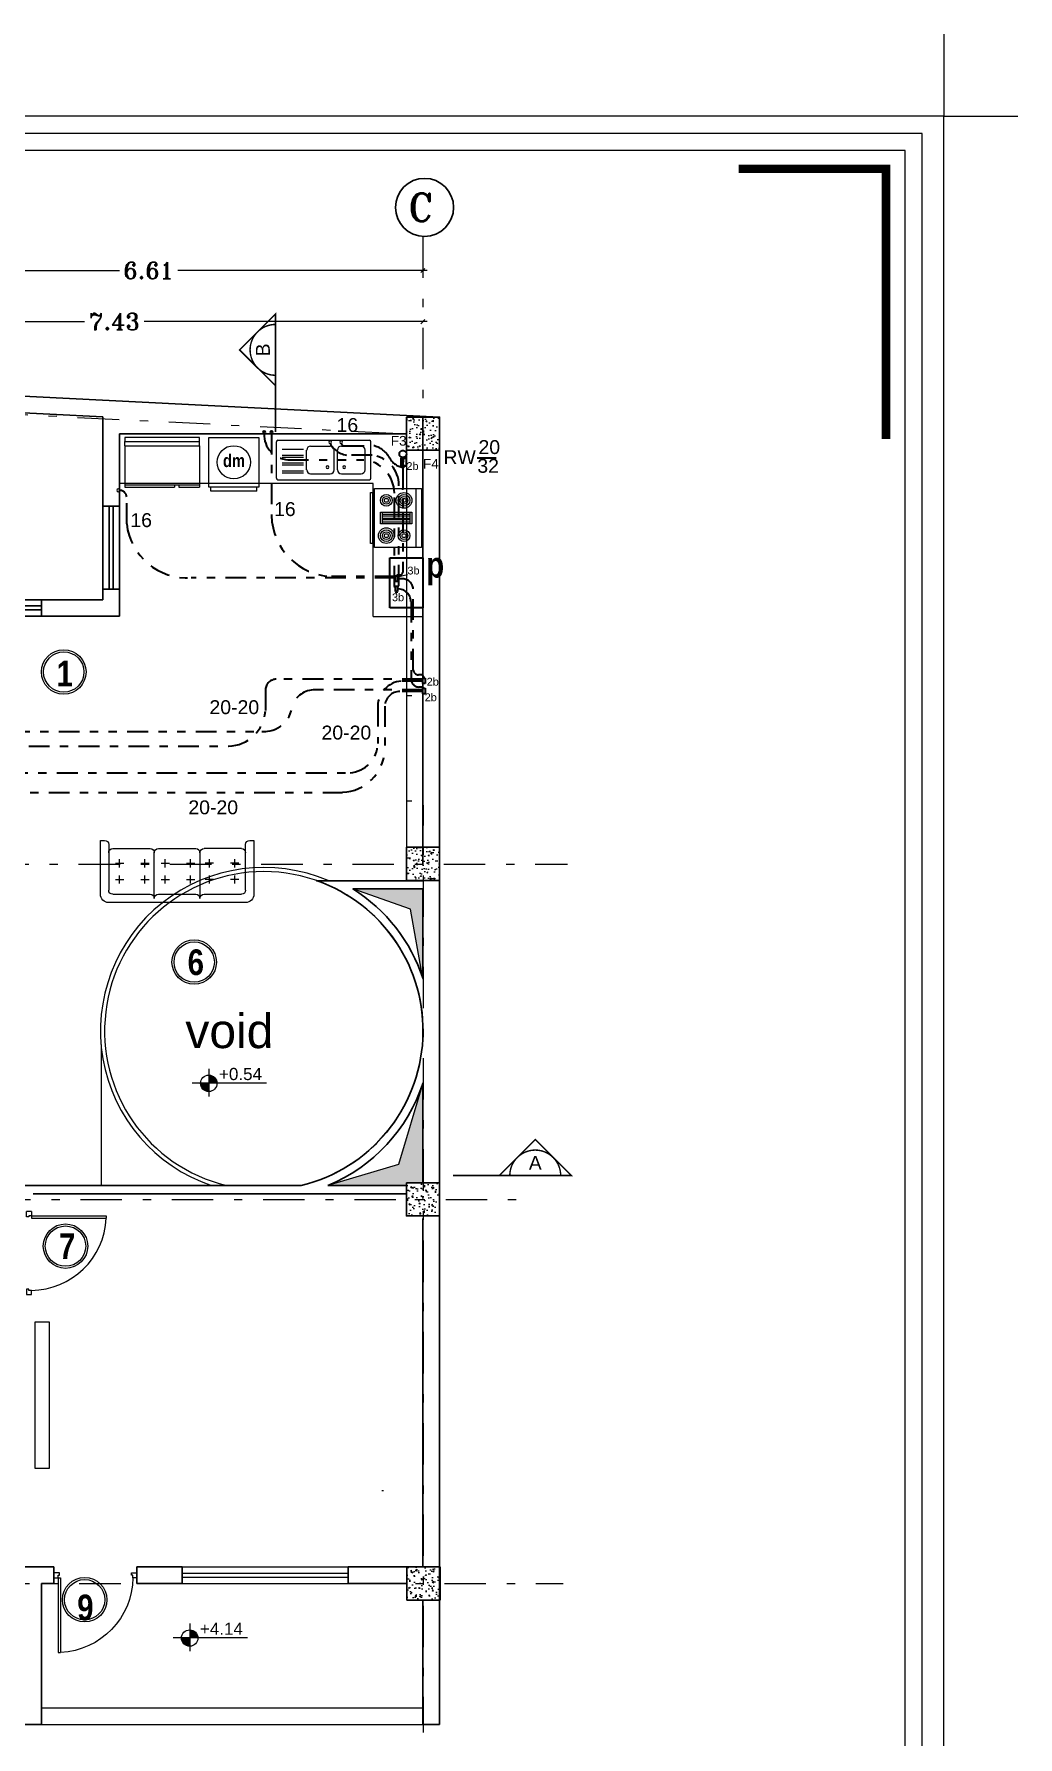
# Model space of a CAD drawing. Header units: inches. Extents: x 0 to 535, y -174 to 989.
# Drawn here: x 413.63 to 425.48, y -50.09 to -29.57 of the extents above; entities that cross this region are included whole.
import ezdxf
from ezdxf.enums import TextEntityAlignment as Align

# ---------------------------------------------------------------- set-up
doc = ezdxf.new("R2010")
doc.units = ezdxf.units.IN
doc.header["$MEASUREMENT"] = 0
for name, pattern in [('DASHDOT', [1, 0.5, -0.25, 0, -0.25]), ('DASHDOT2', [0.5, 0.25, -0.125, 0, -0.125]), ('DIVIDE2', [0.625, 0.25, -0.125, 0, -0.125, 0, -0.125])]:
    doc.linetypes.add(name, pattern=pattern)
for name, color, linetype, lineweight in [('1', 1, 'Continuous', 9), ('AB', 1, 'DASHDOT2', 30), ('ax', 8, 'Continuous', 5), ('beton sabok', 9, 'Continuous', 5), ('dimension', 21, 'Continuous', 9), ('door', 1, 'Continuous', 5), ('font', 253, 'Continuous', 9), ('FUR', 252, 'Continuous', 5), ('Furniture', 175, 'Continuous', 5), ('HEATING', 1, 'Continuous', 30), ('kadr02$0$AEOCLG', 4, 'Continuous', 9), ('Kitchen', 7, 'Continuous', 5), ('wall', 51, 'Continuous', 25), ('window', 152, 'Continuous', 5)]:
    doc.layers.add(name, color=color, linetype=linetype, lineweight=lineweight)
doc.layers.add('Section', color=3, linetype='Continuous')
doc.styles.add('amir text b', font='swisscbo.ttf')
doc.styles.add('arial', font='arial.ttf')
doc.styles.add('ROMANT', font='romant')
doc.styles.get("Standard").update_dxf_attribs({"font": 'arial.ttf'})
doc.dimstyles.new('STANDARD$0', dxfattribs={"dimtxt": 0.2, "dimasz": 0.05, "dimexe": 0.05, "dimexo": 0.05, "dimgap": 0.05, "dimtad": 0, "dimzin": 0, "dimdsep": 46, "dimtxsty": 'ROMANT', "dimblk": 'OBLIQUE', "dimcen": 0, "dimdle": 0.05, "dimclrd": 256, "dimclre": 256, "dimclrt": 256, "dimadec": 0, "dimazin": 0, "dimtfac": 1, "dimtix": 1, "dimtofl": 0, "dimtmove": 1, "dimatfit": 3, "dimldrblk": 'OBLIQUE', "dimfxl": 1, "dimtolj": 1, "dimtzin": 0, "dimlwd": -1, "dimlwe": -1, "dimarcsym": 1})

# ---------------------------------------------------------------- blocks, each defined once
blk = doc.blocks.new('sofa25')
at = {"layer": 'Furniture'}
for p, q in [((0.825, 0.65), (-0.825, 0.65)), ((-0.925, 0.55), (-0.925, -0.1)), ((-0.825, -0.05), (-0.825, 0.5)), ((-0.775, 0.55), (-0.325, 0.55)), ((-0.694, 0.421), (-0.694, 0.322)), ((-0.389, 0.421), (-0.389, 0.322)), ((-0.275, 0.6), (-0.275, 0.05)), ((-0.225, 0.55), (0.225, 0.55)), ((-0.144, 0.421), (-0.144, 0.322)), ((0.161, 0.421), (0.161, 0.322)), ((0.275, 0.05), (0.275, 0.6)), ((0.325, 0.55), (0.775, 0.55)), ((0.389, 0.421), (0.389, 0.322)), ((0.694, 0.421), (0.694, 0.322)), ((0.825, 0.5), (0.825, -0.05)), ((0.925, -0.1), (0.925, 0.55)), ((-0.744, 0.372), (-0.644, 0.372)), ((-0.694, 0.226), (-0.694, 0.127)), ((-0.438, 0.372), (-0.339, 0.372)), ((-0.389, 0.226), (-0.389, 0.127)), ((-0.194, 0.372), (-0.094, 0.372)), ((-0.144, 0.226), (-0.144, 0.127)), ((0.112, 0.372), (0.211, 0.372)), ((0.161, 0.226), (0.161, 0.127)), ((0.438, 0.372), (0.339, 0.372)), ((0.389, 0.226), (0.389, 0.127)), ((0.744, 0.372), (0.644, 0.372)), ((0.694, 0.226), (0.694, 0.127)), ((-0.775, 0), (-0.325, 0)), ((-0.744, 0.176), (-0.644, 0.176)), ((-0.438, 0.176), (-0.339, 0.176)), ((-0.225, 0), (0.225, 0)), ((-0.194, 0.176), (-0.094, 0.176)), ((0.112, 0.176), (0.211, 0.176)), ((0.775, 0), (0.325, 0)), ((0.438, 0.176), (0.339, 0.176)), ((0.744, 0.176), (0.644, 0.176)), ((-0.925, -0.1), (-0.875, -0.1)), ((0.875, -0.1), (0.925, -0.1))]:
    blk.add_line(p, q, dxfattribs=at)
for centre, radius, start, end in [((-0.825, 0.55), 0.1, 90, 180), ((0.825, 0.55), 0.1, 0, 90), ((-0.775, 0.5), 0.05, 90, 180), ((-0.325, 0.6), 0.05, 270, 0), ((-0.225, 0.6), 0.05, 180, 270), ((0.225, 0.6), 0.05, 270, 0), ((0.325, 0.6), 0.05, 180, 270), ((0.775, 0.5), 0.05, 0, 90), ((-0.775, 0.05), 0.05, 180, 270), ((-0.325, 0.05), 0.05, 270, 0), ((-0.225, 0.05), 0.05, 180, 270), ((0.225, 0.05), 0.05, 270, 0), ((0.325, 0.05), 0.05, 180, 270), ((0.775, 0.05), 0.05, 270, 0), ((-0.875, -0.05), 0.05, 270, 0), ((0.875, -0.05), 0.05, 180, 270)]:
    blk.add_arc(centre, radius, start, end, dxfattribs=at)
blk = doc.blocks.new('ref12')
at = {"layer": 'Kitchen'}
for p, q in [((0, 0), (-0.9, 0)), ((-0.9, 0), (-0.9, -0.05)), ((0, -0.05), (0, 0)), ((-0.9, -0.05), (0, -0.05)), ((-0.9, -0.1), (-0.9, -0.05)), ((-0.9, -0.1), (-0.9, -0.6)), ((-0.9, -0.1), (0, -0.1)), ((0, -0.1), (0, -0.05)), ((0, -0.1), (0, -0.6)), ((-0.9, -0.57), (0, -0.57)), ((-0.9, -0.6), (-0.3, -0.6)), ((-0.3, -0.57), (-0.3, -0.6)), ((-0.25, -0.57), (-0.25, -0.6)), ((-0.25, -0.6), (0, -0.6))]:
    blk.add_line(p, q, dxfattribs=at)
blk = doc.blocks.new('co17')
at = {"layer": 'Kitchen'}
for p, q in [((-0.75, -0.075), (0, -0.075)), ((-0.45, -0.15), (-0.3, -0.15)), ((-0.425, -0.5), (-0.425, -0.15)), ((-0.4, -0.15), (-0.4, -0.5)), ((-0.375, -0.5), (-0.375, -0.15)), ((-0.35, -0.15), (-0.35, -0.5)), ((-0.325, -0.5), (-0.325, -0.15)), ((-0.6, -0.6), (-0.6, -0.625)), ((-0.55, -0.625), (-0.55, -0.6)), ((-0.3, -0.5), (-0.45, -0.5)), ((-0.2, -0.625), (-0.2, -0.6)), ((-0.15, -0.6), (-0.15, -0.625))]:
    blk.add_line(p, q, dxfattribs=at)
for points in [[(-0.75, -0.6), (-0.75, 0), (0, 0), (0, -0.6)], [(-0.45, -0.525), (-0.45, -0.125), (-0.3, -0.125), (-0.3, -0.525)], [(-0.7, -0.65), (-0.7, -0.625), (-0.05, -0.625), (-0.05, -0.65)]]:
    blk.add_lwpolyline(points, close=True, dxfattribs=at)
for centre, radius in [((-0.6, -0.225), 0.1), ((-0.6, -0.225), 0.075), ((-0.6, -0.225), 0.05), ((-0.6, -0.225), 0.025), ((-0.15, -0.225), 0.075), ((-0.15, -0.225), 0.05), ((-0.15, -0.225), 0.025), ((-0.6, -0.45), 0.075), ((-0.6, -0.45), 0.05), ((-0.6, -0.45), 0.025), ((-0.15, -0.45), 0.1), ((-0.15, -0.45), 0.075), ((-0.15, -0.45), 0.05), ((-0.15, -0.45), 0.025)]:
    blk.add_circle(centre, radius, dxfattribs=at)
blk = doc.blocks.new('WD_WIN4')
for p, q in [((-0.5, 0.5), (0.5, 0.5)), ((-0.5, 0.12), (0.5, 0.12)), ((-0.5, -0.12), (0.5, -0.12)), ((-0.5, -0.5), (0.5, -0.5))]:
    blk.add_line(p, q)
blk = doc.blocks.new('DR_D01')
for p, q in [((-0.45, 0.93), (-0.42, 0.93)), ((-0.45, 0.03), (-0.45, 0.93)), ((-0.42, 0.03), (-0.42, 0.93)), ((-0.5, 0.03), (-0.42, 0.03)), ((-0.5, 0.03), (-0.5, -0.03)), ((-0.45, 0.03), (-0.45, 0)), ((-0.45, 0), (-0.435, 0)), ((-0.435, 0), (-0.435, -0.03)), ((0.435, 0), (0.435, -0.03)), ((0.45, 0), (0.435, 0)), ((0.45, 0.03), (0.45, 0)), ((0.5, 0.03), (0.45, 0.03)), ((0.5, -0.03), (0.5, 0.03)), ((-0.435, -0.03), (-0.5, -0.03)), ((0.435, -0.03), (0.5, -0.03))]:
    blk.add_line(p, q)
blk.add_arc((-0.46, 0.021), 0.91, 0.5915, 87.4664)
blk = doc.blocks.new('beton')
at = {"layer": 'beton sabok'}
h = blk.add_hatch(dxfattribs=at)
h.set_pattern_fill('AR-CONC', color=256, scale=0.022857, angle=45)
h.set_pattern_definition([(95, (46.01481, 18.04323), (0.126069028, 0.105784475), [0.017142857, -0.18857143]), (40, (46.01481, 18.04323), (-0.14399821, 0.099147006), [0.013714286, -0.150857143]), (145.451444, (46.02532, 18.05205), (-0.01792918, 0.20493148), [0.014569187, -0.160261054]), (91.1842, (45.98248, 18.07555), (0.1992442, 0.14574029), [0.02571429, -0.28285714]), (141.635635, (45.9991, 18.0877), (-0.00637716, 0.30850552), [0.02185379, -0.24039172]), (36.184164, (45.98248, 18.07555), (-0.00637716, 0.30850552), [0.02057143, -0.22628571]), (66, (46.00673, 18.08364), (0.161547788, 0.03140171), [0.017142857, -0.18857143]), (11, (46.00673, 18.08364), (-0.07787625, 0.156527642), [0.013714286, -0.150857143]), (116.451445, (46.02019, 18.08625), (0.083671537, 0.18792935), [0.014569186, -0.160261054]), (82.5, (46.01481, 18.04323), (-0.0518384424, 0.055769101), [0, -0.149028571, 0, -0.153142857, 0, -0.151428571]), (52.5, (46.01481, 18.04323), (-0.021228101, 0.106265017), [0, -0.087314286, 0, -0.1456, 0, -0.057714286]), (12.5, (45.97877, 18.00719), (0.0899241525, 0.082633317), [0, -0.057142857, 0, -0.178285714, 0, -0.236571429]), (2.5, (45.9626, 17.99103), (0.07807771, 0.110436527), [0, -0.074285714, 0, -0.1184, 0, -0.168])])
h.paths.add_polyline_path([(326.844, 567.847), (327.244, 567.847), (327.244, 568.247), (326.844, 568.247)])
at = {"layer": 'wall'}
blk.add_lwpolyline([(327.244, 568.247), (327.244, 567.847), (326.844, 567.847), (326.844, 568.247)], close=True, dxfattribs=at)
blk = doc.blocks.new('_Oblique')
at = {"color": 0, "linetype": 'ByBlock', "lineweight": -2}
blk.add_line((-0.5, -0.5), (0.5, 0.5), dxfattribs=at)
blk = doc.blocks.new('*D167')
at = {"layer": 'Defpoints', "color": 0, "transparency": 16777216}
for p in [(32.954, 38.09), (32.763, 32.316), (32.926, 32.316)]:
    blk.add_point(p, dxfattribs=at)
at = {"layer": 'dimension', "transparency": 16777216}
for p, q in [((32.904, 38.09), (32.713, 38.09)), ((32.763, 38.14), (32.763, 35.563)), ((32.763, 32.266), (32.763, 34.844)), ((32.876, 32.316), (32.713, 32.316))]:
    blk.add_line(p, q, dxfattribs=at)
at = {"layer": 'dimension', "transparency": 16777216, "xscale": 0.05, "yscale": 0.05, "zscale": 0.05}
for p, rotation in [((32.763, 38.09), 90), ((32.763, 32.316), 270)]:
    blk.add_blockref('_Oblique', p, dxfattribs=dict(at, rotation=rotation))
at = {"layer": 'dimension', "transparency": 16777216, "insert": (32.763, 35.203), "char_height": 0.2, "attachment_point": 5, "rotation": 90, "style": 'ROMANT'}
blk.add_mtext('\\A1;5.77', dxfattribs=at)
blk = doc.blocks.new('*D168')
at = {"layer": 'Defpoints', "color": 0, "transparency": 16777216}
for p in [(32.467, 32.316), (32.406, 28.274), (32.763, 28.274)]:
    blk.add_point(p, dxfattribs=at)
at = {"layer": 'dimension', "transparency": 16777216}
for p, q in [((32.517, 32.316), (32.813, 32.316)), ((32.763, 32.366), (32.763, 30.664)), ((32.763, 28.224), (32.763, 29.926)), ((32.456, 28.274), (32.813, 28.274))]:
    blk.add_line(p, q, dxfattribs=at)
at = {"layer": 'dimension', "transparency": 16777216, "xscale": 0.05, "yscale": 0.05, "zscale": 0.05}
for p, rotation in [((32.763, 32.316), 90), ((32.763, 28.274), 270)]:
    blk.add_blockref('_Oblique', p, dxfattribs=dict(at, rotation=rotation))
at = {"layer": 'dimension', "transparency": 16777216, "insert": (32.763, 30.295), "char_height": 0.2, "attachment_point": 5, "rotation": 90, "style": 'ROMANT'}
blk.add_mtext('\\A1;4.04', dxfattribs=at)
blk = doc.blocks.new('*D169')
at = {"layer": 'Defpoints', "color": 0, "transparency": 16777216}
for p in [(33.172, 28.274), (32.763, 23.647), (33.172, 23.647)]:
    blk.add_point(p, dxfattribs=at)
at = {"layer": 'dimension', "transparency": 16777216}
for p, q in [((32.763, 28.324), (32.763, 26.325)), ((33.122, 28.274), (32.713, 28.274)), ((32.763, 23.597), (32.763, 25.596)), ((33.122, 23.647), (32.713, 23.647))]:
    blk.add_line(p, q, dxfattribs=at)
at = {"layer": 'dimension', "transparency": 16777216, "xscale": 0.05, "yscale": 0.05, "zscale": 0.05}
for p, rotation in [((32.763, 28.274), 90), ((32.763, 23.647), 270)]:
    blk.add_blockref('_Oblique', p, dxfattribs=dict(at, rotation=rotation))
at = {"layer": 'dimension', "transparency": 16777216, "insert": (32.763, 25.961), "char_height": 0.2, "attachment_point": 5, "rotation": 90, "style": 'ROMANT'}
blk.add_mtext('\\A1;4.63', dxfattribs=at)
blk = doc.blocks.new('*D170')
at = {"layer": 'Defpoints', "color": 0, "transparency": 16777216}
for p in [(38.306, 39.468), (38.306, 39.468), (33.975, 39.392)]:
    blk.add_point(p, dxfattribs=at)
at = {"layer": 'dimension', "transparency": 16777216}
for p, q in [((33.925, 39.468), (35.777, 39.468)), ((33.975, 39.442), (33.975, 39.518)), ((38.356, 39.468), (36.505, 39.468))]:
    blk.add_line(p, q, dxfattribs=at)
at = {"layer": 'dimension', "transparency": 16777216, "xscale": 0.05, "yscale": 0.05, "zscale": 0.05, "rotation": 180}
blk.add_blockref('_Oblique', (33.975, 39.468), dxfattribs=at)
at = {"layer": 'dimension', "transparency": 16777216, "xscale": 0.05, "yscale": 0.05, "zscale": 0.05}
blk.add_blockref('_Oblique', (38.306, 39.468), dxfattribs=at)
at = {"layer": 'dimension', "transparency": 16777216, "insert": (36.141, 39.468), "char_height": 0.2, "attachment_point": 5, "style": 'ROMANT'}
blk.add_mtext('\\A1;4.33', dxfattribs=at)
blk = doc.blocks.new('*D171')
at = {"layer": 'Defpoints', "color": 0, "transparency": 16777216}
for p in [(44.912, 39.597), (44.912, 39.469), (38.306, 38.703)]:
    blk.add_point(p, dxfattribs=at)
at = {"layer": 'dimension', "transparency": 16777216}
for p, q in [((38.256, 39.469), (41.259, 39.469)), ((38.306, 38.753), (38.306, 39.519)), ((44.962, 39.469), (41.959, 39.469)), ((44.912, 39.547), (44.912, 39.419))]:
    blk.add_line(p, q, dxfattribs=at)
at = {"layer": 'dimension', "transparency": 16777216, "xscale": 0.05, "yscale": 0.05, "zscale": 0.05, "rotation": 180}
blk.add_blockref('_Oblique', (38.306, 39.469), dxfattribs=at)
at = {"layer": 'dimension', "transparency": 16777216, "xscale": 0.05, "yscale": 0.05, "zscale": 0.05}
blk.add_blockref('_Oblique', (44.912, 39.469), dxfattribs=at)
at = {"layer": 'dimension', "transparency": 16777216, "insert": (41.609, 39.469), "char_height": 0.2, "attachment_point": 5, "style": 'ROMANT'}
blk.add_mtext('\\A1;6.61', dxfattribs=at)
blk = doc.blocks.new('*D172')
at = {"layer": 'Defpoints', "color": 0, "transparency": 16777216}
for p in [(37.481, 38.853), (44.912, 38.853), (44.912, 38.853)]:
    blk.add_point(p, dxfattribs=at)
at = {"layer": 'dimension', "transparency": 16777216}
for p, q in [((37.431, 38.853), (40.837, 38.853)), ((44.962, 38.853), (41.556, 38.853))]:
    blk.add_line(p, q, dxfattribs=at)
at = {"layer": 'dimension', "transparency": 16777216, "xscale": 0.05, "yscale": 0.05, "zscale": 0.05, "rotation": 180}
blk.add_blockref('_Oblique', (37.481, 38.853), dxfattribs=at)
at = {"layer": 'dimension', "transparency": 16777216, "xscale": 0.05, "yscale": 0.05, "zscale": 0.05}
blk.add_blockref('_Oblique', (44.912, 38.853), dxfattribs=at)
at = {"layer": 'dimension', "transparency": 16777216, "insert": (41.196, 38.853), "char_height": 0.2, "attachment_point": 5, "style": 'ROMANT'}
blk.add_mtext('\\A1;7.43', dxfattribs=at)
blk = doc.blocks.new('fgh')
at = {"layer": 'ax', "color": 67, "linetype": 'DASHDOT', "true_color": 0x727430}
for p, q in [((33.955, 39.879), (34.66, 22.701)), ((37.48, 39.879), (37.486, 31.832)), ((38.306, 39.881), (38.311, 21.997)), ((44.912, 39.879), (44.916, 21.85)), ((31.964, 38.14), (44.712, 37.501)), ((31.964, 32.316), (46.654, 32.316)), ((31.987, 28.274), (46.207, 28.274)), ((31.972, 23.647), (46.6, 23.647))]:
    blk.add_line(p, q, dxfattribs=at)
at = {"layer": 'dimension', "lineweight": -3}
for centre in [(33.974, 40.229), (37.418, 40.227), (38.343, 40.229), (44.932, 40.229), (31.615, 38.161), (31.614, 32.272), (31.628, 28.308), (31.625, 23.715)]:
    blk.add_circle(centre, 0.35, dxfattribs=at)
at = {"xscale": -1}
for p in [(361.082, -530.002), (364.525, -530.173), (371.957, -530.545), (361.334, -535.73), (365.352, -535.731), (371.957, -535.729), (361.503, -539.773), (365.353, -539.773), (371.958, -539.771), (361.709, -544.399), (365.361, -544.4), (371.963, -544.4)]:
    blk.add_blockref('beton', p, dxfattribs=at)
at = {"layer": 'dimension', "lineweight": -3, "style": 'ROMANT'}
for s, p in [('A', (33.82, 40.099)), ('B', (37.247, 40.054)), ('B', (38.173, 40.056)), ('C', (44.735, 40.062)), ('1', (31.466, 38.025)), ('2', (31.466, 32.136)), ('3', (31.48, 28.172)), ('4', (31.476, 23.579))]:
    blk.add_text(s, height=0.334, dxfattribs=at).set_placement(p)
at = {"layer": 'dimension'}
blk.add_text('/', height=0.139, dxfattribs=at).set_placement((37.508, 40.401))
for base, p1, p2, picture, middle in [((38.306, 39.468), (33.975, 39.392), (38.306, 39.468), '*D170', (36.141, 39.468)), ((44.912, 39.469), (38.306, 38.703), (44.912, 39.597), '*D171', (41.609, 39.469)), ((44.912, 38.853), (37.481, 38.853), (44.912, 38.853), '*D172', (41.196, 38.853))]:
    dim = blk.add_linear_dim(base=base, p1=p1, p2=p2, dimstyle='STANDARD$0', dxfattribs=at)
    dim.commit()
    dim.dimension.update_dxf_attribs({"geometry": picture, "text_midpoint": middle})
for base, p1, p2, picture, middle in [((32.763, 32.316), (32.954, 38.09), (32.926, 32.316), '*D167', (32.763, 35.203)), ((32.763, 28.274), (32.467, 32.316), (32.406, 28.274), '*D168', (32.763, 30.295)), ((32.763, 23.647), (33.172, 28.274), (33.172, 23.647), '*D169', (32.763, 25.961))]:
    dim = blk.add_linear_dim(base=base, p1=p1, p2=p2, angle=90, dimstyle='STANDARD$0', dxfattribs=at)
    dim.commit()
    dim.dimension.update_dxf_attribs({"geometry": picture, "text_midpoint": middle})

msp = doc.modelspace()

# ---------------------------------------------------------------- hatches: boundary and pattern name
at = {"layer": '1'}
h = msp.add_hatch(color=256, dxfattribs=at)
h.dxf.hatch_style = 1
h.paths.add_polyline_path([(418.317, -39.872), (417.472, -39.872), (418.167, -40.114), (418.317, -40.949)])
h = msp.add_hatch(color=256, dxfattribs=at)
h.dxf.hatch_style = 1
h.paths.add_polyline_path([(418.317, -42.213), (418.023, -43.193), (417.172, -43.445), (418.118, -43.445), (418.118, -43.412), (418.317, -43.412)])
at = {"layer": 'font'}
h = msp.add_hatch(color=256, dxfattribs=at)
h.dxf.hatch_style = 1
h.paths.add_polyline_path([(415.836, -42.212, 0.413571), (415.735, -42.115), (415.735, -42.212)])
h.paths.add_polyline_path([(415.735, -42.313), (415.735, -42.212), (415.638, -42.212, 0.004741), (415.638, -42.214, 0.409311)])
h = msp.add_hatch(color=256, dxfattribs=at)
h.dxf.hatch_style = 1
h.paths.add_polyline_path([(415.606, -48.897, 0.413571), (415.506, -48.8), (415.506, -48.897)])
h.paths.add_polyline_path([(415.506, -48.997), (415.506, -48.897), (415.409, -48.897, 0.004741), (415.409, -48.899, 0.409311)])

# ---------------------------------------------------------------- linework, layer by layer
for p, q in [((414.46, -36.258), (414.46, -35.258)), ((414.536, -36.258), (414.536, -35.258)), ((414.584, -36.258), (414.584, -35.258)), ((414.66, -36.258), (414.66, -35.258)), ((412.721, -36.386), (413.721, -36.386)), ((412.721, -36.462), (413.721, -36.462)), ((412.721, -36.51), (413.721, -36.51)), ((412.721, -36.586), (413.721, -36.586))]:
    msp.add_line(p, q)
at = {"layer": '1'}
for p, q in [((418.167, -40.114), (417.472, -39.872)), ((418.317, -40.949), (418.167, -40.114)), ((418.317, -42.213), (418.023, -43.193)), ((418.023, -43.193), (417.172, -43.445))]:
    msp.add_line(p, q, dxfattribs=at)
for points in [[(411.623, -59.944), (424.331, -59.944), (424.331, -30.767), (403.886, -30.767), (403.886, -59.944), (411.623, -59.944)], [(424.125, -58.233), (424.125, -30.973), (404.092, -30.973), (404.092, -58.233)]]:
    msp.add_lwpolyline(points, dxfattribs=at)
at = {"layer": 'AB', "color": 1, "linetype": 'DASHDOT2', "lineweight": 30}
for p, q in [((416.492, -34.386), (416.492, -35.373)), ((418.075, -34.672), (418.075, -34.695)), ((418.969, -34.675), (419.198, -34.675)), ((418.059, -34.768), (418.086, -34.769)), ((418.06, -34.731), (418.089, -34.696)), ((418.06, -34.731), (418.088, -34.732)), ((418.088, -34.732), (418.06, -34.731)), ((418.086, -34.769), (418.06, -34.731)), ((418.088, -34.732), (418.061, -34.695)), ((418.061, -34.695), (418.089, -34.696)), ((418.073, -34.797), (418.073, -35.331)), ((418.075, -34.768), (418.075, -34.781)), ((418.075, -34.786), (418.075, -34.789)), ((418.078, -34.786), (418.078, -34.784)), ((414.748, -35.471), (414.748, -35.147)), ((418.073, -35.331), (418.073, -36.055)), ((417.987, -36.107), (417.217, -36.107)), ((418.044, -36.089), (418.01, -36.089)), ((417.987, -36.123), (415.523, -36.123)), ((417.998, -36.296), (417.998, -36.287)), ((418.073, -36.135), (418.012, -36.135)), ((418.2, -37.23), (418.2, -36.257)), ((418.317, -37.344), (416.551, -37.344)), ((418.298, -37.293), (418.263, -37.292)), ((416.42, -37.47), (416.42, -37.73)), ((418.317, -37.368), (418.056, -37.368)), ((417.772, -37.666), (417.772, -38.119)), ((409.969, -38.15), (415.975, -38.15)), ((412.708, -38.471), (417.438, -38.471))]:
    msp.add_line(p, q, dxfattribs=at)
at = {"layer": 'AB', "color": 1, "linetype": 'DIVIDE2', "lineweight": 30}
for p, q in [((417.705, -34.646), (417.432, -34.646)), ((416.69, -34.7), (417.606, -34.7)), ((418.026, -36.215), (418.026, -35.007)), ((417.973, -36.229), (417.973, -35.103)), ((418.173, -36.409), (418.173, -37.34)), ((418.317, -37.473), (417.004, -37.473)), ((418.317, -37.491), (418.04, -37.491)), ((418.286, -37.439), (418.262, -37.439)), ((418.343, -37.464), (418.342, -37.464)), ((418.343, -37.465), (418.343, -37.464)), ((417.858, -37.67), (417.858, -38.21)), ((409.805, -37.974), (416.425, -37.974)), ((412.984, -38.708), (417.348, -38.708))]:
    msp.add_line(p, q, dxfattribs=at)
at = {"layer": 'AB', "color": 7, "linetype": 'Continuous', "lineweight": 20}
msp.add_line((418.118, -34.586), (418.118, -39.37), dxfattribs=at)
at = {"layer": 'AB', "color": 1, "linetype": 'Continuous', "lineweight": 15}
msp.add_line((418.012, -36.11), (418.13, -36.082), dxfattribs=at)
at = {"layer": 'AB', "color": 1, "linetype": 'DASHDOT2', "lineweight": 30}
msp.add_lwpolyline([(418.075, -34.786), (418.081, -34.786), (418.081, -34.798), (418.075, -34.798), (418.075, -34.789)], dxfattribs=at)
for points in [[(417.987, -36.1), (418.012, -36.1), (418.012, -36.165), (417.987, -36.165)], [(417.987, -36.222), (418.012, -36.222), (418.012, -36.287), (417.987, -36.287)], [(418.317, -37.331), (418.342, -37.331), (418.342, -37.396), (418.317, -37.396)], [(418.317, -37.454), (418.342, -37.454), (418.342, -37.519), (418.317, -37.519)]]:
    msp.add_lwpolyline(points, close=True, dxfattribs=at)
for centre, radius in [((418.075, -34.63), 0.0424), ((418.06, -34.731), 0.000587), ((417.998, -36.3), 0.00364)]:
    msp.add_circle(centre, radius, dxfattribs=at)
at = {"layer": 'AB', "color": 1, "linetype": 'DIVIDE2', "lineweight": 30}
for centre, radius, start, end in [((416.707, -34.396), 0.304, 178.1976, 266.8357), ((417.442, -34.366), 0.281, 209.5825, 268.0533), ((417.987, -36.229), 0.0142, 181.7283, 269.3839), ((418.012, -36.214), 0.0142, 270.6161, 358.2717), ((418.013, -36.415), 0.16, 2.1024, 90.3653), ((418.273, -37.339), 0.1, 179.7808, 263.6174), ((417.01, -37.754), 0.281, 88.8073, 161.3061), ((418.041, -37.674), 0.183, 90.3653, 178.5421), ((418.281, -37.524), 0.0853, 55.4995, 93.3626), ((416.401, -37.631), 0.344, 265.9683, 354.5047), ((417.324, -38.173), 0.535, 272.5742, 356.0393)]:
    msp.add_arc(centre, radius, start, end, dxfattribs=at)
at = {"layer": 'AB', "color": 1, "linetype": 'DASHDOT2', "lineweight": 30}
for centre, radius, start, end in [((418.075, -34.797), 0.00224, 79.9825, 174.4266), ((418.077, -34.781), 0.00157, 185.8168, 266.1529), ((418.076, -34.784), 0.00169, 6.6724, 82.6755), ((414.665, -35.152), 0.0833, 3.1725, 92.8463), ((415.48, -35.387), 0.737, 186.5639, 273.3837), ((417.249, -35.351), 0.757, 181.7022, 267.6098), ((418.011, -36.101), 0.0117, 96.4606, 175.5835), ((418.04, -36.056), 0.0329, 277.8131, 2.4628), ((418.067, -36.268), 0.134, 4.7952, 87.3303), ((416.551, -37.476), 0.132, 90.3025, 177.5402), ((418.265, -37.227), 0.0647, 182.6374, 268.6251), ((418.295, -37.328), 0.0352, 354.197, 84.3521), ((418.078, -37.673), 0.306, 94.0338, 178.7074), ((415.965, -37.694), 0.456, 271.3248, 355.4883), ((417.415, -38.115), 0.357, 273.7319, 359.3784)]:
    msp.add_arc(centre, radius, start, end, dxfattribs=at)
at = {"layer": 'dimension', "color": 1, "linetype": 'Continuous', "lineweight": 30}
for p, q in [((417.917, -36.483), (417.917, -35.883)), ((417.917, -35.883), (418.317, -35.883)), ((418.317, -35.883), (418.317, -36.483)), ((418.317, -36.483), (417.917, -36.483))]:
    msp.add_line(p, q, dxfattribs=at)
at = {"layer": 'dimension', "const_width": 0.103}
msp.add_lwpolyline([(422.119, -31.194), (423.896, -31.194), (423.896, -34.45)], dxfattribs=at)
at = {"layer": 'door'}
for p, q in [((417.717, -34.986), (414.66, -34.986)), ((417.717, -36.59), (417.717, -34.986)), ((417.717, -36.59), (418.317, -36.59)), ((418.117, -39.772), (418.318, -39.772)), ((414.44, -41.747), (414.44, -43.445)), ((413.721, -49.741), (418.317, -49.741)), ((413.721, -49.941), (418.317, -49.941))]:
    msp.add_line(p, q, dxfattribs=at)
for radius, start, end in [(1.968, 66.8559, 251.3305), (1.918, 283.5706, 256.4294)]:
    msp.add_arc((416.4, -41.581), radius, start, end, dxfattribs=at)
at = {"layer": 'font'}
for p, q in [((415.737, -42.039), (415.737, -42.373)), ((416.432, -42.212), (415.538, -42.212)), ((415.507, -48.723), (415.507, -49.057)), ((416.202, -48.897), (415.309, -48.897))]:
    msp.add_line(p, q, dxfattribs=at)
for centre, radius in [((413.99, -37.257), 0.268), ((413.99, -37.257), 0.243), ((415.561, -40.753), 0.268), ((415.561, -40.753), 0.243), ((415.737, -42.214), 0.0988), ((414.011, -44.176), 0.268), ((414.011, -44.176), 0.243), ((414.242, -48.437), 0.268), ((414.242, -48.437), 0.243), ((415.507, -48.899), 0.0988)]:
    msp.add_circle(centre, radius, dxfattribs=at)
at = {"layer": 'FUR', "color": 7}
for p, q in [((416.57, -34.465), (417.672, -34.465)), ((416.551, -34.921), (416.551, -34.484)), ((416.622, -34.572), (416.878, -34.572)), ((416.622, -34.643), (416.878, -34.643)), ((416.622, -34.667), (416.878, -34.667)), ((416.916, -34.821), (416.916, -34.583)), ((416.964, -34.536), (417.201, -34.536)), ((417.249, -34.821), (417.249, -34.583)), ((417.287, -34.821), (417.287, -34.583)), ((417.334, -34.536), (417.572, -34.536)), ((417.619, -34.821), (417.619, -34.583)), ((417.691, -34.921), (417.691, -34.484)), ((416.622, -34.738), (416.878, -34.738)), ((416.622, -34.762), (416.878, -34.762)), ((416.622, -34.833), (416.878, -34.833)), ((416.622, -34.857), (416.878, -34.857)), ((416.964, -34.868), (417.201, -34.868)), ((417.334, -34.868), (417.572, -34.868)), ((416.57, -34.94), (417.672, -34.94))]:
    msp.add_line(p, q, dxfattribs=at)
at = {"layer": 'FUR', "color": 1, "lineweight": 30}
for centre, start, end in [((416.403, -34.37), 0, 180), ((416.403, -34.37), 180, 359.2549), ((416.492, -34.37), 0, 180), ((416.492, -34.37), 180, 0)]:
    msp.add_arc(centre, 0.0166, start, end, dxfattribs=at)
at = {"layer": 'FUR', "color": 7}
for centre, radius, start, end in [((416.57, -34.484), 0.019, 90, 180), ((417.198, -34.488), 0.0166, 0, 180), ((417.333, -34.489), 0.0166, 0, 180), ((417.672, -34.484), 0.019, 0, 90), ((416.964, -34.583), 0.0475, 90, 180), ((417.198, -34.488), 0.0166, 180, 0), ((417.201, -34.583), 0.0475, 0, 90), ((417.334, -34.583), 0.0475, 90, 180), ((417.333, -34.489), 0.0166, 180, 0), ((417.572, -34.583), 0.0475, 0, 90), ((416.964, -34.821), 0.0475, 180, 270), ((417.168, -34.788), 0.0166, 0, 180), ((417.168, -34.788), 0.0166, 180, 0), ((417.201, -34.821), 0.0475, 270, 0), ((417.334, -34.821), 0.0475, 180, 270), ((417.368, -34.788), 0.0166, 0, 180), ((417.368, -34.788), 0.0166, 180, 0), ((417.572, -34.821), 0.0475, 270, 0), ((416.57, -34.921), 0.019, 180, 270), ((417.672, -34.921), 0.019, 270, 0)]:
    msp.add_arc(centre, radius, start, end, dxfattribs=at)
at = {"layer": 'FUR', "color": 1}
for start, end in [(0, 180), (180, 0)]:
    msp.add_arc((414.644, -35.068), 0.0166, start, end, dxfattribs=at)
at = {"layer": 'Furniture', "color": 7}
for p, q in [((415.738, -34.43), (416.338, -34.43)), ((415.738, -35.03), (415.738, -34.43)), ((415.738, -35.03), (415.738, -34.43)), ((415.738, -34.43), (416.338, -34.43)), ((416.338, -34.43), (416.338, -35.03)), ((416.338, -34.43), (416.338, -35.03)), ((416.338, -35.03), (415.738, -35.03)), ((416.338, -35.03), (415.738, -35.03)), ((415.761, -35.08), (415.761, -35.03)), ((416.316, -35.08), (415.761, -35.08)), ((416.188, -35.08), (415.883, -35.08)), ((416.316, -35.08), (416.316, -35.03)), ((417.82, -47.121), (417.84, -47.121))]:
    msp.add_line(p, q, dxfattribs=at)
at = {"layer": 'Furniture'}
for points in [[(418.184, -37.543), (418.13, -37.543)], [(418.13, -38.808), (418.184, -38.808)]]:
    msp.add_lwpolyline(points, dxfattribs=at)
msp.add_lwpolyline([(413.644, -45.088), (413.813, -45.088), (413.813, -46.856), (413.644, -46.856)], close=True, dxfattribs=at)
at = {"layer": 'Furniture', "color": 7}
msp.add_circle((416.038, -34.73), 0.2, dxfattribs=at)
msp.add_circle((416.038, -34.73), 0.2, dxfattribs=at)
at = {"layer": 'HEATING', "color": 1, "linetype": 'DASHDOT2', "lineweight": 30}
msp.add_line((417.359, -34.53), (417.717, -34.53), dxfattribs=at)
at = {"layer": 'HEATING', "color": 1, "linetype": 'Continuous', "lineweight": 30}
msp.add_lwpolyline([(418.118, -34.683), (418.051, -34.683), (418.051, -34.774), (418.118, -34.774)], close=True, dxfattribs=at)
at = {"layer": 'HEATING', "color": 1, "linetype": 'DASHDOT2', "lineweight": 30}
for centre, radius, start, end in [((417.361, -34.502), 0.028, 186.6713, 273.7008), ((417.662, -34.811), 0.286, 27.1845, 79.0695), ((418.1, -34.584), 0.207, 207.7949, 263.1027)]:
    msp.add_arc(centre, radius, start, end, dxfattribs=at)
at = {"layer": 'HEATING', "color": 1, "linetype": 'DIVIDE2', "lineweight": 30}
for centre, radius, start, end in [((417.67, -35.001), 0.356, 358.9373, 84.3338), ((417.562, -35.108), 0.411, 0.8255, 83.8128), ((417.64, -35.074), 0.433, 1.4332, 3.5348)]:
    msp.add_arc(centre, radius, start, end, dxfattribs=at)
at = {"layer": 'kadr02$0$AEOCLG'}
msp.add_lwpolyline([(424.59, -29.57), (424.59, -30.558), (425.484, -30.558)], dxfattribs=at)
msp.add_lwpolyline([(424.59, -30.558), (403.59, -30.558), (403.59, -60.258), (424.59, -60.258)], close=True, dxfattribs=at)
at = {"layer": 'Section', "color": 251, "const_width": 0.0173}
for points in [[(416.541, -33.809), (416.541, -32.943), (416.108, -33.376)], [(419.237, -43.325), (420.103, -43.325), (419.67, -42.892)]]:
    msp.add_lwpolyline(points, close=True, dxfattribs=at)
for points in [[(416.541, -33.682, -1), (416.541, -33.069, -1)], [(419.363, -43.325, -1), (419.976, -43.325, -1)]]:
    msp.add_lwpolyline(points, format="xyb", dxfattribs=at)
for points in [[(416.541, -33.784), (416.541, -34.367)], [(419.262, -43.325), (418.679, -43.325)]]:
    msp.add_lwpolyline(points, dxfattribs=at)
at = {"layer": 'wall'}
for p, q in [((418.517, -34.186), (407.22, -33.621)), ((414.46, -34.183), (411.46, -34.033)), ((414.46, -35.258), (414.46, -34.183)), ((418.317, -39.572), (418.317, -34.186)), ((418.517, -49.941), (418.517, -34.186)), ((418.117, -34.386), (414.66, -34.386)), ((414.66, -35.258), (414.66, -34.386)), ((418.317, -34.386), (418.316, -34.386)), ((418.317, -39.372), (418.317, -34.586)), ((414.46, -35.258), (414.66, -35.258)), ((414.46, -36.386), (414.46, -36.258)), ((414.46, -36.258), (414.66, -36.258)), ((414.66, -36.586), (414.66, -36.258)), ((413.721, -36.386), (414.46, -36.386)), ((413.721, -36.386), (413.721, -36.586)), ((413.721, -36.586), (414.66, -36.586)), ((417.036, -39.772), (418.117, -39.772)), ((417.472, -39.872), (418.317, -39.872)), ((418.317, -40.949), (418.317, -39.872)), ((418.317, -41.656), (418.317, -41.507)), ((418.317, -41.656), (418.317, -41.507)), ((418.317, -43.412), (418.317, -42.213)), ((413.521, -43.445), (416.85, -43.445)), ((413.621, -43.445), (416.85, -43.445)), ((417.172, -43.445), (418.117, -43.445)), ((413.621, -43.545), (418.117, -43.545)), ((413.521, -48.042), (413.872, -48.042)), ((413.872, -48.242), (413.872, -48.042)), ((414.872, -48.042), (415.416, -48.042)), ((414.872, -48.242), (414.872, -48.042)), ((415.416, -48.242), (415.416, -48.042)), ((417.416, -48.042), (418.317, -48.042)), ((417.416, -48.242), (417.416, -48.042)), ((413.721, -48.242), (413.872, -48.242)), ((413.721, -48.242), (413.721, -49.941)), ((414.872, -48.242), (415.416, -48.242)), ((417.416, -48.242), (418.117, -48.242)), ((418.317, -49.941), (418.317, -48.441)), ((410.191, -49.941), (413.721, -49.941)), ((418.517, -49.941), (418.317, -49.941))]:
    msp.add_line(p, q, dxfattribs=at)
at = {"layer": 'wall', "color": 7}
msp.add_line((418.317, -48.042), (418.317, -43.845), dxfattribs=at)
at = {"layer": 'wall'}
for radius, start, end in [(1.918, 283.5706, 70.6468), (2.018, 18.1284, 57.9053), (2.018, 292.4964, 341.8952)]:
    msp.add_arc((416.4, -41.581), radius, start, end, dxfattribs=at)

# ---------------------------------------------------------------- block references
at = {"layer": 'door', "color": 7}
msp.add_blockref('fgh', (373.404, -71.888), dxfattribs=at)
at = {"layer": 'Furniture'}
msp.add_blockref('ref12', (415.625, -34.431), dxfattribs=at)
at = {"layer": 'Furniture', "xscale": 0.9448818897635647, "yscale": 0.9448818897635647, "zscale": 0.9448818897635647, "rotation": 270}
msp.add_blockref('co17', (418.301, -35.756), dxfattribs=at)
at = {"layer": 'Furniture', "xscale": -1, "rotation": 180}
msp.add_blockref('sofa25', (415.356, -39.386), dxfattribs=at)
at = {"layer": 'window', "rotation": 270}
msp.add_blockref('DR_D01', (413.571, -44.259), dxfattribs=at)
at = {"layer": 'window', "xscale": -1, "rotation": 180}
msp.add_blockref('DR_D01', (414.372, -48.142), dxfattribs=at)
at = {"layer": 'window', "xscale": -2, "yscale": 0.2, "zscale": 2, "rotation": 180}
msp.add_blockref('WD_WIN4', (416.416, -48.142), dxfattribs=at)

# ---------------------------------------------------------------- texts
msp.add_text('void', height=0.4138).set_placement((415.455, -41.79))
at = {"layer": 'font', "color": 1}
for s, height, p in [('16', 0.1676, (417.276, -34.365)), ('F3', 0.1173, (417.929, -34.53)), ('20', 0.1676, (418.986, -34.631)), ('RW', 0.1676, (418.564, -34.752)), ('2b', 0.0938, (418.118, -34.823)), ('F4', 0.1173, (418.317, -34.807)), ('32', 0.1676, (418.972, -34.857)), ('16', 0.1676, (416.523, -35.378)), ('16', 0.1676, (414.792, -35.511)), ('3b', 0.0938, (418.13, -36.082)), ('3b', 0.0938, (417.944, -36.404)), ('2b', 0.0938, (418.362, -37.421)), ('2b', 0.0938, (418.338, -37.609)), ('20-20', 0.1676, (415.745, -37.765)), ('20-20', 0.1676, (417.095, -38.071)), ('20-20', 0.1676, (415.491, -38.972))]:
    msp.add_text(s, height=height, dxfattribs=at).set_placement(p)
at = {"layer": 'font'}
for s, p in [('+0.54', (415.86, -42.175)), ('+4.14', (415.63, -48.86))]:
    msp.add_text(s, height=0.1466, dxfattribs=at).set_placement(p)
at = {"layer": 'font', "color": 1, "attachment_point": 1, "style": 'amir text b'}
for s, width, gutter_width, insert, char_height in [('dm', 0.12347, 0.515, (415.908, -34.633), 0.1546), ('p', 0.24694, 1.031, (418.356, -35.811), 0.309)]:
    msp.add_mtext_dynamic_manual_height_columns(s, width=width, gutter_width=gutter_width, heights=[0], dxfattribs=dict(at, insert=insert, char_height=char_height))
at = {"layer": 'font', "char_height": 0.309, "attachment_point": 1, "style": 'amir text b'}
for s, insert in [('1', (413.904, -37.122)), ('6', (415.482, -40.6)), ('7', (413.932, -44.023)), ('9', (414.152, -48.376))]:
    msp.add_mtext_dynamic_manual_height_columns(s, width=0.24694, gutter_width=1.031, heights=[0], dxfattribs=dict(at, insert=insert))
at = {"layer": 'Section', "style": 'arial', "flags": 4}
msp.add_attdef('B', text='A', height=0.167, rotation=90, dxfattribs=at).set_placement((416.389, -33.376), align=Align.MIDDLE)
msp.add_attdef('A', text='A', height=0.167, dxfattribs=at).set_placement((419.67, -43.173), align=Align.MIDDLE)

doc.saveas('drawing.dxf')
